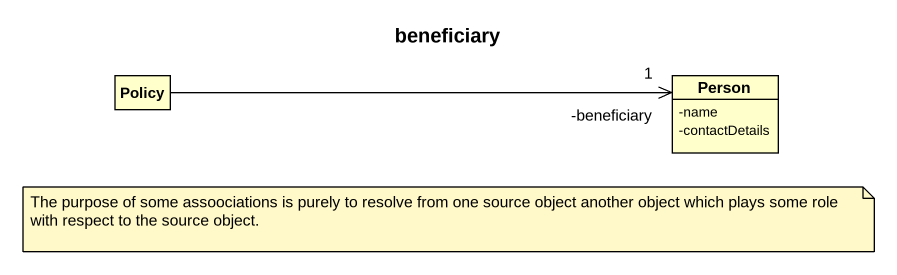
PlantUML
@startuml
title beneficiary
hide circle
hide empty members
skinparam classAttributeIconSize 0
class Policy #FFFFCC
class "Person" as Person_ #FFFFCC {
  -name
  -contactDetails
}
Policy -right-> "-beneficiary\n1" Person_
note as N1
  The purpose of some assoociations is purely to resolve from one source object another object which plays some role with respect to the source object.
end note
@enduml
